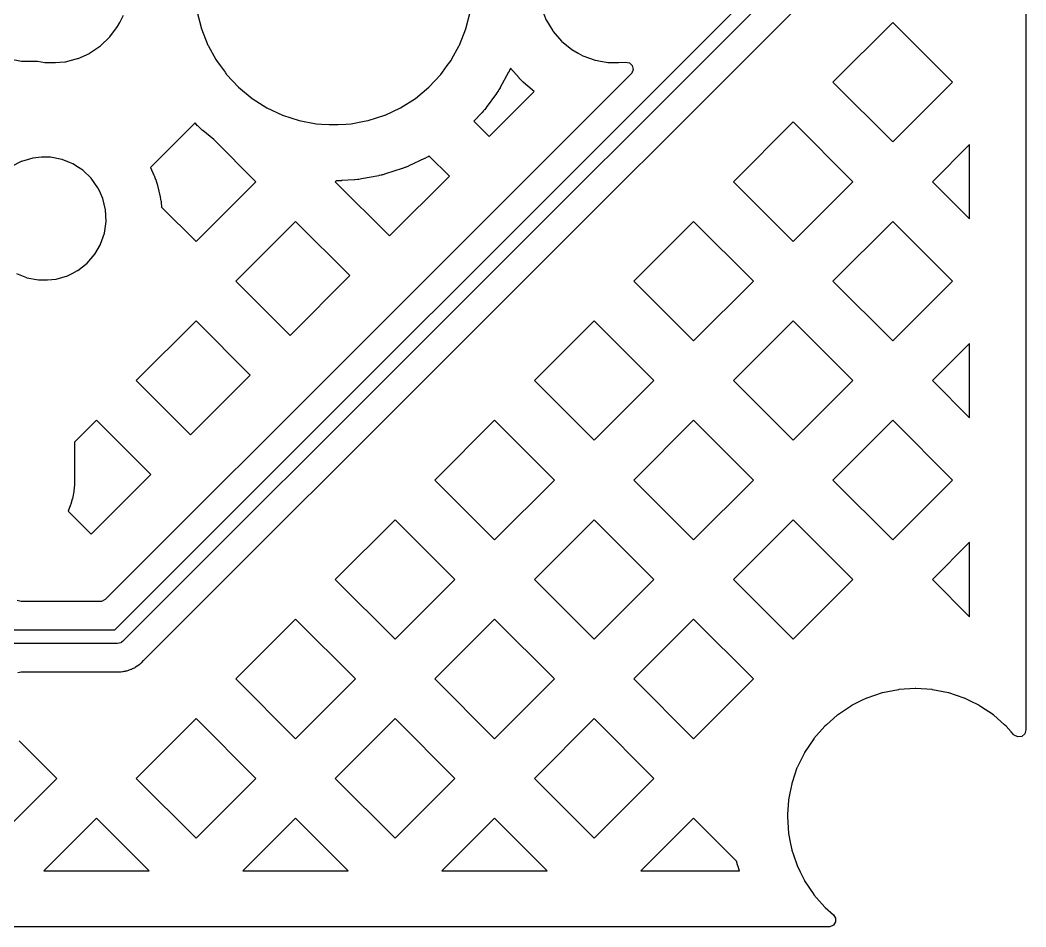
# Model space of a CAD drawing. Extents: x 124.5 to 210, y -114.5 to -26.5.
# Drawn here: x 191.84 to 209.99, y -114.49 to -98.12 of the extents above; entities that cross this region are included whole.
import ezdxf

# ---------------------------------------------------------------- set-up
doc = ezdxf.new("R2010")
doc.units = 0
doc.layers.add('BLACK', color=7, linetype='CONTINUOUS')

msp = doc.modelspace()

# ---------------------------------------------------------------- linework, layer by layer
at = {"layer": 'BLACK', "linetype": 'CONTINUOUS'}
for p, q in [((209.992, -30.0651), (209.992, -110.935)), ((193.548, -109.125), (208.375, -94.2982)), ((208.588, -94.4384), (193.688, -109.338)), ((194.073, -109.673), (206.305, -97.4408)), ((195.037, -97.9698), (195.115, -98.2748)), ((199.885, -98.2748), (199.963, -97.9698)), ((201.25, -97.899), (201.336, -98.1174)), ((193.6, -98.2317), (193.638, -98.1578)), ((193.638, -98.1578), (193.704, -98.0271)), ((201.336, -98.1174), (201.339, -98.1219)), ((201.339, -98.1219), (201.452, -98.3075)), ((207.588, -98.1578), (206.509, -99.2368)), ((208.667, -99.2368), (207.588, -98.1578)), ((193.46, -98.42), (193.6, -98.2317)), ((195.115, -98.2748), (195.231, -98.5676)), ((199.769, -98.5676), (199.885, -98.2748)), ((201.452, -98.3075), (201.458, -98.3181)), ((201.458, -98.3181), (201.612, -98.4954)), ((193.29, -98.5821), (193.46, -98.42)), ((201.612, -98.4954), (201.616, -98.4988)), ((201.616, -98.4988), (201.789, -98.6409)), ((192.886, -98.8075), (193.09, -98.7154)), ((193.09, -98.7154), (193.095, -98.7132)), ((193.09, -98.7154), (193.09, -98.7154)), ((193.095, -98.7132), (193.29, -98.5821)), ((195.231, -98.5676), (195.233, -98.571)), ((195.233, -98.571), (195.233, -98.571)), ((195.233, -98.571), (195.375, -98.8294)), ((199.625, -98.8294), (199.767, -98.571)), ((199.767, -98.571), (199.769, -98.5676)), ((199.767, -98.571), (199.767, -98.571)), ((201.789, -98.6409), (201.789, -98.6409)), ((201.789, -98.6409), (201.794, -98.6443)), ((201.794, -98.6443), (201.798, -98.6469)), ((201.798, -98.6469), (201.798, -98.6469)), ((201.798, -98.6469), (201.909, -98.7099)), ((201.909, -98.7099), (201.998, -98.7605)), ((191.65, -98.8173), (191.868, -98.8566)), ((191.868, -98.8566), (191.868, -98.8566)), ((191.868, -98.8566), (191.872, -98.8574)), ((191.872, -98.8574), (191.889, -98.8582)), ((191.889, -98.8582), (191.894, -98.8584)), ((191.894, -98.8584), (191.894, -98.8584)), ((191.894, -98.8584), (191.896, -98.8585)), ((191.896, -98.8585), (192.058, -98.8585)), ((192.058, -98.8585), (192.078, -98.8568)), ((192.078, -98.8568), (192.109, -98.8542)), ((192.109, -98.8542), (192.142, -98.8557)), ((192.142, -98.8557), (192.152, -98.8576)), ((192.152, -98.8576), (192.289, -98.8823)), ((192.289, -98.8823), (192.293, -98.8825)), ((192.293, -98.8825), (192.293, -98.8825)), ((192.293, -98.8825), (192.312, -98.8834)), ((192.312, -98.8834), (192.312, -98.8834)), ((192.312, -98.8834), (192.314, -98.8835)), ((192.314, -98.8835), (192.479, -98.8835)), ((192.479, -98.8835), (192.56, -98.8766)), ((192.56, -98.8766), (192.649, -98.8691)), ((192.649, -98.8691), (192.654, -98.8687)), ((192.649, -98.8691), (192.649, -98.8691)), ((192.654, -98.8687), (192.659, -98.8673)), ((192.659, -98.8673), (192.876, -98.811)), ((192.659, -98.8673), (192.659, -98.8673)), ((192.876, -98.811), (192.881, -98.8097)), ((192.876, -98.811), (192.876, -98.811)), ((192.881, -98.8097), (192.886, -98.8075)), ((192.886, -98.8075), (192.886, -98.8075)), ((195.375, -98.8294), (195.383, -98.8435)), ((195.383, -98.8435), (195.45, -98.9363)), ((199.55, -98.9363), (199.617, -98.8435)), ((199.617, -98.8435), (199.625, -98.8294)), ((201.998, -98.7605), (202.218, -98.8406)), ((202.218, -98.8406), (202.224, -98.8415)), ((202.224, -98.8415), (202.224, -98.8415)), ((202.224, -98.8415), (202.286, -98.8527)), ((202.286, -98.8527), (202.449, -98.8823)), ((202.449, -98.8823), (202.453, -98.8825)), ((202.453, -98.8825), (202.453, -98.8825)), ((202.453, -98.8825), (202.472, -98.8834)), ((202.472, -98.8834), (202.472, -98.8834)), ((202.472, -98.8834), (202.474, -98.8835)), ((202.474, -98.8835), (202.639, -98.8835)), ((202.639, -98.8835), (202.767, -98.8726)), ((202.767, -98.8726), (202.837, -98.8868)), ((202.837, -98.8868), (202.888, -98.9363)), ((195.45, -98.9363), (195.539, -99.0576)), ((195.539, -99.0576), (195.568, -99.0982)), ((195.568, -99.0982), (195.784, -99.3278)), ((202.867, -99.0873), (198.119, -103.836)), ((199.216, -99.3278), (199.432, -99.0982)), ((199.432, -99.0982), (199.461, -99.0576)), ((199.461, -99.0576), (199.55, -98.9363)), ((200.657, -99.0561), (200.506, -99.332)), ((200.659, -99.0526), (200.657, -99.0561)), ((200.681, -99.0099), (200.659, -99.0526)), ((200.683, -99.0064), (200.681, -99.0099)), ((200.689, -98.992), (200.683, -99.0064)), ((200.691, -98.9884), (200.689, -98.992)), ((200.693, -98.9836), (200.691, -98.9884)), ((200.846, -99.16), (200.693, -98.9836)), ((202.88, -99.0723), (202.867, -99.0873)), ((202.904, -99.0055), (202.88, -99.0723)), ((202.888, -98.9363), (202.904, -99.0055)), ((200.85, -99.164), (200.846, -99.16)), ((200.894, -99.2108), (200.85, -99.164)), ((200.898, -99.2146), (200.894, -99.2108)), ((200.913, -99.2295), (200.898, -99.2146)), ((200.917, -99.2331), (200.913, -99.2295)), ((200.965, -99.2761), (200.917, -99.2331)), ((200.969, -99.2795), (200.965, -99.2761)), ((201.118, -99.4019), (200.969, -99.2795)), ((206.509, -99.2368), (207.588, -100.316)), ((207.588, -100.316), (208.667, -99.2368)), ((195.784, -99.3278), (196.026, -99.5285)), ((198.974, -99.5285), (199.216, -99.3278)), ((200.437, -99.4395), (200.252, -99.6943)), ((200.304, -100.216), (201.118, -99.4019)), ((200.44, -99.4363), (200.437, -99.4395)), ((200.467, -99.3967), (200.44, -99.4363)), ((200.469, -99.3934), (200.467, -99.3967)), ((200.477, -99.38), (200.469, -99.3934)), ((200.479, -99.3767), (200.477, -99.38)), ((200.504, -99.3354), (200.479, -99.3767)), ((200.506, -99.332), (200.504, -99.3354)), ((196.026, -99.5285), (196.292, -99.6972)), ((198.708, -99.6972), (198.974, -99.5285)), ((196.292, -99.6972), (196.296, -99.6989)), ((196.296, -99.6989), (196.296, -99.6989)), ((196.296, -99.6989), (196.573, -99.8296)), ((196.573, -99.8296), (196.573, -99.8296)), ((196.573, -99.8296), (196.577, -99.8313)), ((196.577, -99.8313), (196.876, -99.9286)), ((198.124, -99.9286), (198.423, -99.8313)), ((198.423, -99.8313), (198.427, -99.8296)), ((198.427, -99.8296), (198.704, -99.6989)), ((198.427, -99.8296), (198.427, -99.8296)), ((198.704, -99.6989), (198.708, -99.6972)), ((198.704, -99.6989), (198.704, -99.6989)), ((200.171, -99.7924), (200.03, -99.9422)), ((200.174, -99.7894), (200.171, -99.7924)), ((200.205, -99.7535), (200.174, -99.7894)), ((200.208, -99.7505), (200.205, -99.7535)), ((200.218, -99.7383), (200.208, -99.7505)), ((200.221, -99.7352), (200.218, -99.7383)), ((200.25, -99.6974), (200.221, -99.7352)), ((200.252, -99.6943), (200.25, -99.6974)), ((194.998, -99.9721), (194.192, -100.778)), ((195.044, -100.022), (194.998, -99.9721)), ((196.876, -99.9286), (197.186, -99.9876)), ((197.186, -99.9876), (197.279, -99.9935)), ((197.279, -99.9935), (197.419, -100.002)), ((197.419, -100.002), (197.419, -100.002)), ((197.419, -100.002), (197.421, -100.002)), ((197.421, -100.002), (197.579, -100.002)), ((197.579, -100.002), (197.581, -100.002)), ((197.581, -100.002), (197.721, -99.9935)), ((197.581, -100.002), (197.581, -100.002)), ((197.721, -99.9935), (197.814, -99.9876)), ((197.814, -99.9876), (198.052, -99.9422)), ((198.052, -99.9422), (198.124, -99.9286)), ((200.03, -99.9422), (200.304, -100.216)), ((205.792, -99.9538), (204.713, -101.033)), ((206.871, -101.033), (205.792, -99.9538)), ((195.047, -100.025), (195.044, -100.022)), ((195.081, -100.059), (195.047, -100.025)), ((195.084, -100.061), (195.081, -100.059)), ((195.095, -100.072), (195.084, -100.061)), ((195.098, -100.075), (195.095, -100.072)), ((195.134, -100.107), (195.098, -100.075)), ((195.137, -100.109), (195.134, -100.107)), ((195.334, -100.272), (195.137, -100.109)), ((196.095, -101.033), (195.334, -100.272)), ((208.977, -100.361), (208.305, -101.033)), ((208.977, -101.705), (208.977, -100.361)), ((191.861, -100.669), (191.684, -100.76)), ((191.866, -100.666), (191.861, -100.669)), ((191.861, -100.669), (191.861, -100.669)), ((192.069, -100.607), (191.866, -100.666)), ((192.227, -100.591), (192.069, -100.607)), ((192.383, -100.591), (192.227, -100.591)), ((192.389, -100.592), (192.383, -100.591)), ((192.596, -100.632), (192.389, -100.592)), ((192.602, -100.635), (192.596, -100.632)), ((192.732, -100.687), (192.602, -100.635)), ((192.602, -100.635), (192.602, -100.635)), ((192.792, -100.711), (192.732, -100.687)), ((192.895, -100.778), (192.792, -100.711)), ((199.14, -100.615), (198.855, -100.749)), ((199.143, -100.613), (199.14, -100.615)), ((199.186, -100.591), (199.143, -100.613)), ((199.189, -100.589), (199.186, -100.591)), ((199.203, -100.582), (199.189, -100.589)), ((199.207, -100.58), (199.203, -100.582)), ((199.224, -100.57), (199.207, -100.58)), ((199.587, -100.933), (199.224, -100.57)), ((192.97, -100.826), (192.895, -100.778)), ((193.123, -100.972), (192.97, -100.826)), ((194.192, -100.778), (194.256, -100.918)), ((194.256, -100.918), (194.258, -100.923)), ((198.364, -100.913), (198.317, -100.924)), ((198.368, -100.912), (198.364, -100.913)), ((198.383, -100.909), (198.368, -100.912)), ((198.387, -100.907), (198.383, -100.909)), ((198.433, -100.894), (198.387, -100.907)), ((198.437, -100.893), (198.433, -100.894)), ((198.736, -100.796), (198.437, -100.893)), ((198.74, -100.794), (198.736, -100.796)), ((198.785, -100.778), (198.74, -100.794)), ((198.789, -100.777), (198.785, -100.778)), ((198.804, -100.771), (198.789, -100.777)), ((198.807, -100.769), (198.804, -100.771)), ((198.851, -100.75), (198.807, -100.769)), ((198.855, -100.749), (198.851, -100.75)), ((193.245, -101.145), (193.123, -100.972)), ((194.258, -100.923), (194.285, -100.991)), ((194.285, -100.991), (194.287, -100.996)), ((194.287, -100.996), (194.295, -101.019)), ((194.295, -101.019), (194.297, -101.025)), ((194.297, -101.025), (194.317, -101.094)), ((194.317, -101.094), (194.319, -101.1)), ((194.319, -101.1), (194.368, -101.306)), ((195.016, -102.112), (196.095, -101.033)), ((197.545, -101.016), (197.529, -101.033)), ((197.529, -101.033), (198.508, -102.012)), ((197.579, -101.016), (197.545, -101.016)), ((197.581, -101.016), (197.579, -101.016)), ((197.605, -101.016), (197.581, -101.016)), ((197.607, -101.016), (197.605, -101.016)), ((197.614, -101.016), (197.607, -101.016)), ((197.616, -101.016), (197.614, -101.016)), ((197.64, -101.015), (197.616, -101.016)), ((197.642, -101.014), (197.64, -101.015)), ((197.878, -101), (197.642, -101.014)), ((197.882, -100.999), (197.878, -101)), ((197.93, -100.995), (197.882, -100.999)), ((197.933, -100.994), (197.93, -100.995)), ((197.949, -100.992), (197.933, -100.994)), ((197.953, -100.992), (197.949, -100.992)), ((198, -100.984), (197.953, -100.992)), ((198.004, -100.984), (198, -100.984)), ((198.314, -100.925), (198.004, -100.984)), ((198.317, -100.924), (198.314, -100.925)), ((198.508, -102.012), (199.587, -100.933)), ((204.713, -101.033), (205.792, -102.112)), ((205.792, -102.112), (206.871, -101.033)), ((208.305, -101.033), (208.977, -101.705)), ((193.248, -101.15), (193.245, -101.145)), ((193.29, -101.242), (193.248, -101.15)), ((193.333, -101.337), (193.29, -101.242)), ((193.382, -101.543), (193.333, -101.337)), ((194.368, -101.306), (194.369, -101.311)), ((194.369, -101.311), (194.383, -101.383)), ((194.383, -101.383), (194.384, -101.388)), ((194.384, -101.388), (194.387, -101.412)), ((194.387, -101.412), (194.388, -101.418)), ((194.388, -101.418), (194.395, -101.49)), ((193.392, -101.754), (193.382, -101.543)), ((194.395, -101.49), (194.395, -101.491)), ((194.395, -101.491), (195.016, -102.112)), ((193.362, -101.964), (193.392, -101.754)), ((196.812, -101.75), (195.733, -102.829)), ((197.791, -102.729), (196.812, -101.75)), ((203.996, -101.75), (202.917, -102.829)), ((205.075, -102.829), (203.996, -101.75)), ((207.588, -101.75), (206.509, -102.829)), ((208.667, -102.829), (207.588, -101.75)), ((193.292, -102.164), (193.362, -101.964)), ((193.19, -102.341), (193.289, -102.169)), ((193.289, -102.169), (193.292, -102.164)), ((193.052, -102.502), (193.183, -102.351)), ((193.183, -102.351), (193.187, -102.347)), ((193.187, -102.347), (193.19, -102.341)), ((193.19, -102.341), (193.19, -102.341)), ((192.882, -102.637), (193.048, -102.506)), ((193.048, -102.506), (193.052, -102.502)), ((193.052, -102.502), (193.052, -102.502)), ((191.773, -102.691), (191.958, -102.765)), ((192.491, -102.793), (192.694, -102.734)), ((192.694, -102.734), (192.777, -102.691)), ((192.777, -102.691), (192.876, -102.64)), ((192.876, -102.64), (192.882, -102.637)), ((192.876, -102.64), (192.876, -102.64)), ((196.712, -103.808), (197.791, -102.729)), ((191.958, -102.765), (191.958, -102.765)), ((191.958, -102.765), (191.964, -102.768)), ((191.964, -102.768), (192.171, -102.808)), ((192.171, -102.808), (192.177, -102.808)), ((192.177, -102.808), (192.333, -102.808)), ((192.333, -102.808), (192.491, -102.793)), ((195.733, -102.829), (196.712, -103.808)), ((202.917, -102.829), (203.996, -103.908)), ((203.996, -103.908), (205.075, -102.829)), ((206.509, -102.829), (207.588, -103.908)), ((207.588, -103.908), (208.667, -102.829)), ((195.016, -103.546), (193.937, -104.625)), ((195.995, -104.525), (195.016, -103.546)), ((202.2, -103.546), (201.121, -104.625)), ((203.279, -104.625), (202.2, -103.546)), ((205.792, -103.546), (204.713, -104.625)), ((206.871, -104.625), (205.792, -103.546)), ((198.119, -103.836), (193.374, -108.58)), ((208.977, -103.953), (208.305, -104.625)), ((208.977, -105.297), (208.977, -103.953)), ((194.916, -105.604), (195.995, -104.525)), ((193.937, -104.625), (194.916, -105.604)), ((201.121, -104.625), (202.2, -105.704)), ((202.2, -105.704), (203.279, -104.625)), ((204.713, -104.625), (205.792, -105.704)), ((205.792, -105.704), (206.871, -104.625)), ((208.305, -104.625), (208.977, -105.297)), ((193.22, -105.342), (192.822, -105.739)), ((194.199, -106.321), (193.22, -105.342)), ((200.404, -105.342), (199.325, -106.421)), ((201.483, -106.421), (200.404, -105.342)), ((203.996, -105.342), (202.917, -106.421)), ((205.075, -106.421), (203.996, -105.342)), ((207.588, -105.342), (206.509, -106.421)), ((208.667, -106.421), (207.588, -105.342)), ((192.822, -105.739), (192.822, -106.448)), ((193.12, -107.4), (194.199, -106.321)), ((192.82, -106.513), (192.817, -106.554)), ((192.821, -106.496), (192.82, -106.51)), ((192.82, -106.51), (192.82, -106.513)), ((192.822, -106.452), (192.821, -106.493)), ((192.821, -106.493), (192.821, -106.496)), ((192.822, -106.448), (192.822, -106.452)), ((199.325, -106.421), (200.404, -107.5)), ((200.404, -107.5), (201.483, -106.421)), ((202.917, -106.421), (203.996, -107.5)), ((203.996, -107.5), (205.075, -106.421)), ((206.509, -106.421), (207.588, -107.5)), ((207.588, -107.5), (208.667, -106.421)), ((192.791, -106.729), (192.784, -106.76)), ((192.793, -106.722), (192.791, -106.729)), ((192.809, -106.628), (192.793, -106.722)), ((192.81, -106.62), (192.809, -106.628)), ((192.817, -106.558), (192.81, -106.62)), ((192.817, -106.554), (192.817, -106.558)), ((192.751, -106.866), (192.706, -106.986)), ((192.754, -106.859), (192.751, -106.866)), ((192.782, -106.768), (192.754, -106.859)), ((192.784, -106.76), (192.782, -106.768)), ((192.706, -106.986), (193.12, -107.4)), ((198.608, -107.138), (197.529, -108.217)), ((199.687, -108.217), (198.608, -107.138)), ((202.2, -107.138), (201.121, -108.217)), ((203.279, -108.217), (202.2, -107.138)), ((205.792, -107.138), (204.713, -108.217)), ((206.871, -108.217), (205.792, -107.138)), ((208.977, -107.545), (208.305, -108.217)), ((208.977, -108.889), (208.977, -107.545)), ((197.529, -108.217), (198.608, -109.296)), ((198.608, -109.296), (199.687, -108.217)), ((201.121, -108.217), (202.2, -109.296)), ((202.2, -109.296), (203.279, -108.217)), ((204.713, -108.217), (205.792, -109.296)), ((205.792, -109.296), (206.871, -108.217)), ((208.305, -108.217), (208.977, -108.889)), ((191.858, -108.617), (191.79, -108.596)), ((193.285, -108.617), (191.858, -108.617)), ((193.312, -108.614), (193.285, -108.617)), ((193.374, -108.58), (193.312, -108.614)), ((196.812, -108.934), (195.733, -110.013)), ((197.891, -110.013), (196.812, -108.934)), ((200.404, -108.934), (199.325, -110.013)), ((201.483, -110.013), (200.404, -108.934)), ((203.996, -108.934), (202.917, -110.013)), ((205.075, -110.013), (203.996, -108.934)), ((191.3, -109.125), (193.548, -109.125)), ((193.6, -109.375), (191.3, -109.375)), ((193.63, -109.366), (193.6, -109.375)), ((193.66, -109.36), (193.63, -109.366)), ((193.665, -109.356), (193.66, -109.36)), ((193.668, -109.355), (193.665, -109.356)), ((193.671, -109.352), (193.668, -109.355)), ((193.688, -109.338), (193.671, -109.352)), ((193.889, -109.817), (193.908, -109.81)), ((193.908, -109.81), (193.917, -109.802)), ((193.917, -109.802), (193.943, -109.784)), ((193.943, -109.784), (193.953, -109.777)), ((193.953, -109.777), (193.985, -109.759)), ((193.985, -109.759), (193.991, -109.755)), ((193.985, -109.759), (193.985, -109.759)), ((193.991, -109.755), (194.006, -109.74)), ((194.006, -109.74), (194.021, -109.727)), ((194.021, -109.727), (194.031, -109.72)), ((194.031, -109.72), (194.037, -109.715)), ((194.037, -109.715), (194.065, -109.681)), ((194.065, -109.681), (194.073, -109.673)), ((191.798, -109.899), (191.858, -109.883)), ((191.858, -109.883), (193.521, -109.883)), ((193.521, -109.883), (193.532, -109.884)), ((193.532, -109.884), (193.54, -109.886)), ((193.54, -109.886), (193.548, -109.885)), ((193.548, -109.885), (193.608, -109.884)), ((193.548, -109.885), (193.548, -109.885)), ((193.608, -109.884), (193.612, -109.883)), ((193.612, -109.883), (193.64, -109.883)), ((193.64, -109.883), (193.644, -109.883)), ((193.644, -109.883), (193.656, -109.882)), ((193.644, -109.883), (193.644, -109.883)), ((193.656, -109.882), (193.688, -109.881)), ((193.688, -109.881), (193.692, -109.881)), ((193.692, -109.881), (193.7, -109.881)), ((193.7, -109.881), (193.719, -109.875)), ((193.719, -109.875), (193.739, -109.871)), ((193.739, -109.871), (193.751, -109.869)), ((193.751, -109.869), (193.759, -109.868)), ((193.751, -109.869), (193.751, -109.869)), ((193.759, -109.868), (193.766, -109.866)), ((193.766, -109.866), (193.8, -109.852)), ((193.766, -109.866), (193.766, -109.866)), ((193.8, -109.852), (193.811, -109.848)), ((193.811, -109.848), (193.846, -109.838)), ((193.846, -109.838), (193.854, -109.836)), ((193.846, -109.838), (193.846, -109.838)), ((193.854, -109.836), (193.86, -109.832)), ((193.86, -109.832), (193.871, -109.826)), ((193.86, -109.832), (193.86, -109.832)), ((193.871, -109.826), (193.889, -109.817)), ((195.733, -110.013), (196.812, -111.092)), ((196.812, -111.092), (197.891, -110.013)), ((199.325, -110.013), (200.404, -111.092)), ((200.404, -111.092), (201.483, -110.013)), ((202.917, -110.013), (203.996, -111.092)), ((203.996, -111.092), (205.075, -110.013)), ((207.119, -110.361), (207.115, -110.363)), ((207.397, -110.267), (207.119, -110.361)), ((207.401, -110.265), (207.397, -110.267)), ((207.397, -110.267), (207.397, -110.267)), ((207.405, -110.265), (207.401, -110.265)), ((207.694, -110.207), (207.405, -110.265)), ((207.405, -110.265), (207.405, -110.265)), ((207.698, -110.206), (207.694, -110.207)), ((207.694, -110.207), (207.694, -110.207)), ((207.702, -110.206), (207.698, -110.206)), ((207.996, -110.187), (207.702, -110.206)), ((207.702, -110.206), (207.702, -110.206)), ((208, -110.187), (207.996, -110.187)), ((208.004, -110.187), (208, -110.187)), ((208.298, -110.206), (208.004, -110.187)), ((208.302, -110.206), (208.298, -110.206)), ((208.298, -110.206), (208.298, -110.206)), ((208.306, -110.207), (208.302, -110.206)), ((208.595, -110.265), (208.306, -110.207)), ((208.306, -110.207), (208.306, -110.207)), ((208.599, -110.265), (208.595, -110.265)), ((208.595, -110.265), (208.595, -110.265)), ((208.603, -110.267), (208.599, -110.265)), ((208.881, -110.361), (208.603, -110.267)), ((208.603, -110.267), (208.603, -110.267)), ((208.885, -110.363), (208.881, -110.361)), ((206.843, -110.496), (206.592, -110.665)), ((206.847, -110.495), (206.843, -110.496)), ((207.016, -110.411), (206.847, -110.495)), ((206.847, -110.495), (206.847, -110.495)), ((207.115, -110.363), (207.016, -110.411)), ((208.979, -110.409), (208.885, -110.363)), ((209.153, -110.495), (208.979, -110.409)), ((209.157, -110.496), (209.153, -110.495)), ((209.153, -110.495), (209.153, -110.495)), ((209.175, -110.508), (209.157, -110.496)), ((209.405, -110.662), (209.175, -110.508)), ((206.589, -110.667), (206.391, -110.84)), ((206.592, -110.665), (206.589, -110.667)), ((206.589, -110.667), (206.589, -110.667)), ((209.408, -110.665), (209.405, -110.662)), ((209.405, -110.662), (209.405, -110.662)), ((209.411, -110.667), (209.408, -110.665)), ((209.609, -110.84), (209.411, -110.667)), ((209.411, -110.667), (209.411, -110.667)), ((195.016, -110.73), (193.937, -111.809)), ((196.095, -111.809), (195.016, -110.73)), ((198.608, -110.73), (197.529, -111.809)), ((199.687, -111.809), (198.608, -110.73)), ((202.2, -110.73), (201.121, -111.809)), ((203.279, -111.809), (202.2, -110.73)), ((206.361, -110.867), (206.167, -111.089)), ((206.364, -110.864), (206.361, -110.867)), ((206.391, -110.84), (206.364, -110.864)), ((209.636, -110.864), (209.609, -110.84)), ((209.727, -110.968), (209.636, -110.864)), ((209.771, -111.018), (209.727, -110.968)), ((209.783, -111.03), (209.771, -111.018)), ((209.848, -111.06), (209.783, -111.03)), ((209.918, -111.05), (209.848, -111.06)), ((209.971, -111.003), (209.918, -111.05)), ((209.992, -110.935), (209.971, -111.003)), ((192.503, -111.809), (191.823, -111.13)), ((206.165, -111.092), (205.996, -111.343)), ((206.167, -111.089), (206.165, -111.092)), ((206.167, -111.089), (206.167, -111.089)), ((205.976, -111.385), (205.863, -111.615)), ((205.995, -111.347), (205.976, -111.385)), ((205.996, -111.343), (205.995, -111.347)), ((205.995, -111.347), (205.995, -111.347)), ((205.861, -111.619), (205.771, -111.885)), ((205.863, -111.615), (205.861, -111.619)), ((205.861, -111.619), (205.861, -111.619)), ((191.424, -112.888), (192.503, -111.809)), ((193.937, -111.809), (195.016, -112.888)), ((195.016, -112.888), (196.095, -111.809)), ((197.529, -111.809), (198.608, -112.888)), ((198.608, -112.888), (199.687, -111.809)), ((201.121, -111.809), (202.2, -112.888)), ((202.2, -112.888), (203.279, -111.809)), ((205.765, -111.905), (205.731, -112.073)), ((205.771, -111.885), (205.765, -111.901)), ((205.765, -111.901), (205.765, -111.905)), ((205.765, -111.905), (205.765, -111.905)), ((205.731, -112.073), (205.706, -112.198)), ((205.706, -112.202), (205.689, -112.46)), ((205.706, -112.198), (205.706, -112.202)), ((205.706, -112.202), (205.706, -112.202)), ((193.22, -112.526), (192.269, -113.477)), ((194.171, -113.477), (193.22, -112.526)), ((196.812, -112.526), (195.861, -113.477)), ((197.763, -113.477), (196.812, -112.526)), ((200.404, -112.526), (199.453, -113.477)), ((201.355, -113.477), (200.404, -112.526)), ((203.996, -112.526), (203.045, -113.477)), ((204.772, -113.302), (203.996, -112.526)), ((205.689, -112.46), (205.687, -112.5)), ((205.687, -112.5), (205.706, -112.802)), ((205.706, -112.802), (205.707, -112.806)), ((205.707, -112.806), (205.707, -112.806)), ((205.707, -112.806), (205.744, -112.992)), ((205.744, -112.992), (205.765, -113.099)), ((205.765, -113.099), (205.767, -113.103)), ((205.767, -113.103), (205.767, -113.103)), ((205.767, -113.103), (205.797, -113.191)), ((205.797, -113.191), (205.863, -113.385)), ((204.783, -113.349), (204.772, -113.302)), ((204.784, -113.353), (204.783, -113.349)), ((204.788, -113.369), (204.784, -113.353)), ((204.789, -113.373), (204.788, -113.369)), ((204.804, -113.421), (204.789, -113.373)), ((204.805, -113.425), (204.804, -113.421)), ((204.823, -113.477), (204.805, -113.425)), ((205.863, -113.385), (205.919, -113.499)), ((192.269, -113.477), (194.171, -113.477)), ((195.861, -113.477), (197.763, -113.477)), ((199.453, -113.477), (201.355, -113.477)), ((203.045, -113.477), (204.823, -113.477)), ((205.919, -113.499), (205.994, -113.651)), ((205.994, -113.651), (205.996, -113.657)), ((205.996, -113.657), (206.165, -113.908)), ((206.165, -113.908), (206.167, -113.911)), ((206.167, -113.911), (206.167, -113.911)), ((206.167, -113.911), (206.361, -114.133)), ((206.361, -114.133), (206.364, -114.136)), ((206.364, -114.136), (206.367, -114.139)), ((206.367, -114.139), (206.518, -114.271)), ((206.518, -114.271), (206.556, -114.331)), ((206.556, -114.331), (206.556, -114.402)), ((206.435, -114.491), (128.065, -114.491)), ((206.452, -114.49), (206.435, -114.491)), ((206.517, -114.461), (206.452, -114.49)), ((206.556, -114.402), (206.517, -114.461))]:
    msp.add_line(p, q, dxfattribs=at)

doc.saveas('drawing.dxf')
